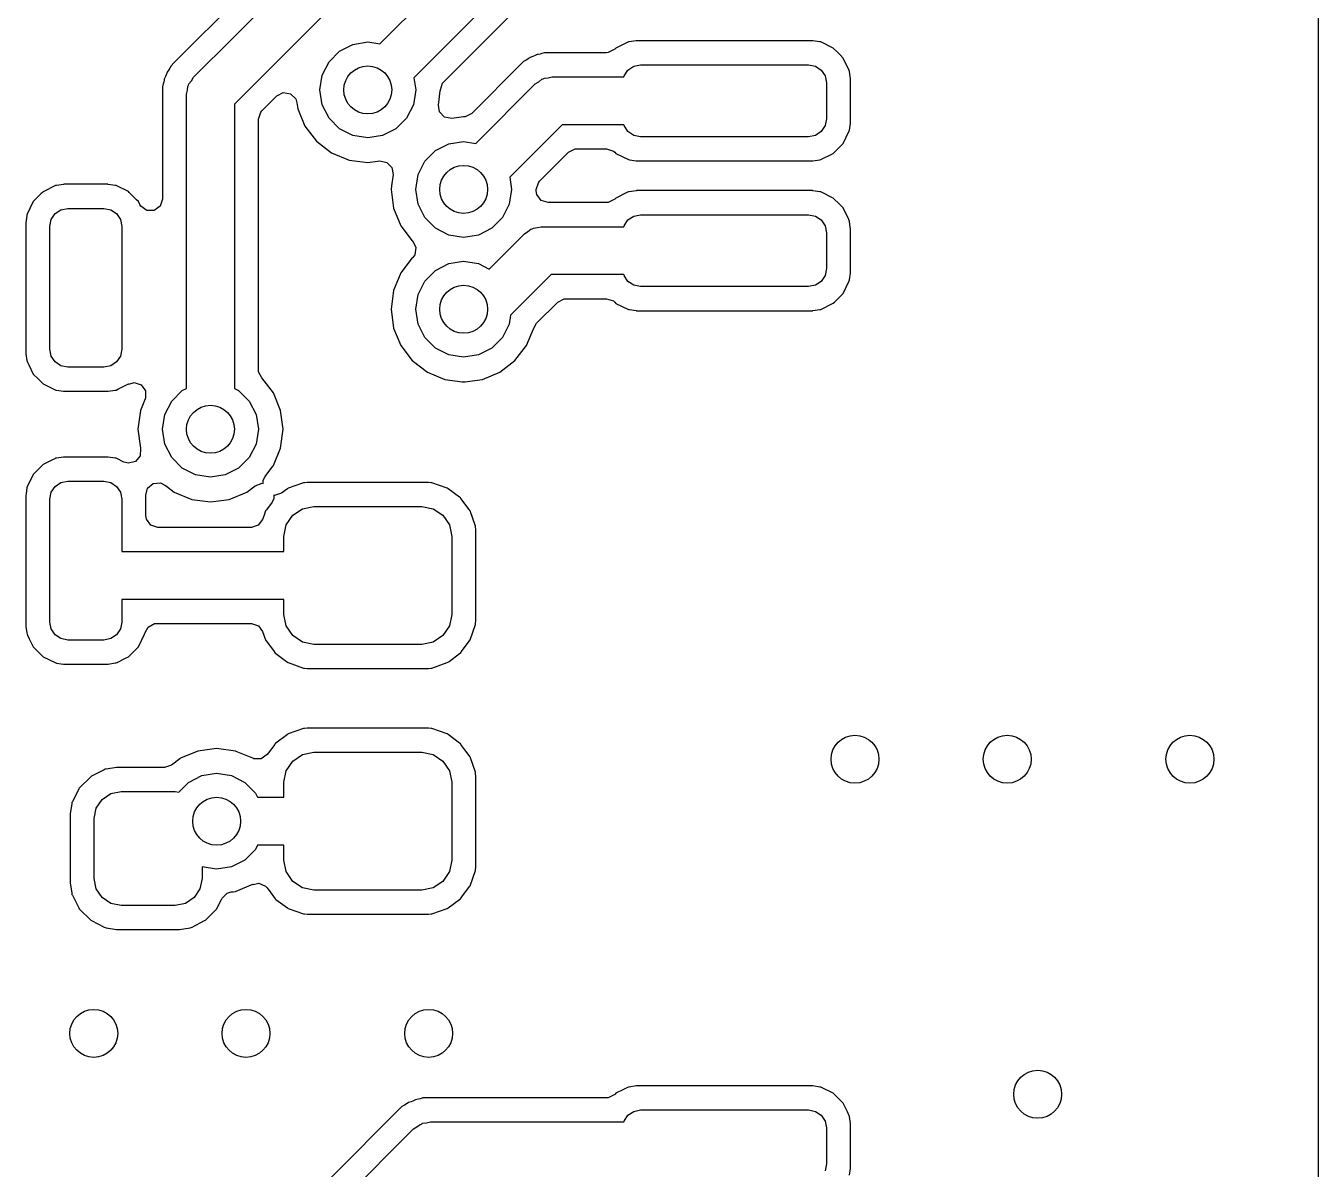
# Model space of a CAD drawing. Extents: x 3.91 to 7.47, y -4.88 to -2.92.
# Drawn here: x 7.0464 to 7.4708, y -3.6721 to -3.2967 of the extents above; entities that cross this region are included whole.
import ezdxf

# ---------------------------------------------------------------- set-up
doc = ezdxf.new("R2010")
doc.units = 0
doc.header["$MEASUREMENT"] = 0
doc.layers.add('BLACK', color=7, linetype='CONTINUOUS')

msp = doc.modelspace()

# ---------------------------------------------------------------- linework, layer by layer
at = {"layer": 'BLACK', "linetype": 'CONTINUOUS'}
for p, q in [((7.47078, -2.91931), (7.47078, -4.87573)), ((7.19301, -3.21088), (7.09497, -3.30892)), ((7.10143, -3.31363), (7.19772, -3.21733)), ((7.20654, -3.23078), (7.11487, -3.32245)), ((7.16266, -3.30266), (7.19877, -3.26655)), ((7.20759, -3.28), (7.17379, -3.31379)), ((7.18363, -3.31512), (7.20971, -3.28903)), ((7.24683, -3.30165), (7.24456, -3.30199)), ((7.24697, -3.30163), (7.24683, -3.30165)), ((7.24683, -3.30165), (7.24683, -3.30165)), ((7.30471, -3.30163), (7.24697, -3.30163)), ((7.30485, -3.30165), (7.30471, -3.30163)), ((7.3071, -3.30198), (7.30485, -3.30165)), ((7.30485, -3.30165), (7.30485, -3.30165)), ((7.14593, -3.30852), (7.14942, -3.30503)), ((7.14942, -3.30503), (7.15381, -3.3028)), ((7.15381, -3.3028), (7.15867, -3.30202)), ((7.15867, -3.30202), (7.16266, -3.30266)), ((7.21431, -3.30615), (7.21346, -3.30658)), ((7.21461, -3.3061), (7.21431, -3.30615)), ((7.21525, -3.306), (7.21461, -3.3061)), ((7.21461, -3.3061), (7.21461, -3.3061)), ((7.21584, -3.30586), (7.21525, -3.306)), ((7.21675, -3.30557), (7.21584, -3.30586)), ((7.23701, -3.30557), (7.21675, -3.30557)), ((7.23762, -3.30552), (7.23701, -3.30557)), ((7.23977, -3.30442), (7.23762, -3.30552)), ((7.23991, -3.30428), (7.23977, -3.30442)), ((7.24014, -3.30405), (7.23991, -3.30428)), ((7.24426, -3.30203), (7.24014, -3.30405)), ((7.24456, -3.30199), (7.24426, -3.30203)), ((7.24456, -3.30199), (7.24456, -3.30199)), ((7.3074, -3.30202), (7.3071, -3.30198)), ((7.3071, -3.30198), (7.3071, -3.30198)), ((7.31152, -3.30404), (7.3074, -3.30202)), ((7.31268, -3.3052), (7.31152, -3.30404)), ((7.31366, -3.30617), (7.31268, -3.3052)), ((7.09408, -3.30981), (7.09365, -3.31066)), ((7.09497, -3.30892), (7.09408, -3.30981)), ((7.09497, -3.30892), (7.09497, -3.30892)), ((7.1437, -3.31291), (7.14593, -3.30852)), ((7.20897, -3.30931), (7.19281, -3.32547)), ((7.20986, -3.30842), (7.20897, -3.30931)), ((7.20897, -3.30931), (7.20897, -3.30931)), ((7.21071, -3.30799), (7.20986, -3.30842)), ((7.21123, -3.30767), (7.21071, -3.30799)), ((7.21136, -3.30758), (7.21123, -3.30767)), ((7.212, -3.30711), (7.21136, -3.30758)), ((7.2129, -3.30682), (7.212, -3.30711)), ((7.21346, -3.30658), (7.2129, -3.30682)), ((7.2129, -3.30682), (7.2129, -3.30682)), ((7.24411, -3.31125), (7.24602, -3.30997)), ((7.24602, -3.30997), (7.24828, -3.30952)), ((7.24828, -3.30952), (7.3034, -3.30952)), ((7.3034, -3.30952), (7.30566, -3.30997)), ((7.30566, -3.30997), (7.30758, -3.31125)), ((7.31477, -3.30729), (7.31366, -3.30617)), ((7.3168, -3.31141), (7.31477, -3.30729)), ((7.09177, -3.31456), (7.09167, -3.3152)), ((7.09182, -3.31426), (7.09177, -3.31456)), ((7.09177, -3.31456), (7.09177, -3.31456)), ((7.09225, -3.31341), (7.09182, -3.31426)), ((7.09248, -3.31285), (7.09225, -3.31341)), ((7.09268, -3.31224), (7.09248, -3.31285)), ((7.09277, -3.31195), (7.09268, -3.31224)), ((7.09333, -3.31118), (7.09277, -3.31195)), ((7.09365, -3.31066), (7.09333, -3.31118)), ((7.10073, -3.31474), (7.10143, -3.31363)), ((7.14293, -3.31777), (7.1437, -3.31291)), ((7.17379, -3.31379), (7.17442, -3.31777)), ((7.2148, -3.31506), (7.21583, -3.31424)), ((7.21583, -3.31424), (7.21627, -3.31414)), ((7.21627, -3.31414), (7.21665, -3.3139)), ((7.21665, -3.3139), (7.21796, -3.31375)), ((7.21796, -3.31375), (7.21924, -3.31346)), ((7.21924, -3.31346), (7.24277, -3.31346)), ((7.24277, -3.31346), (7.24283, -3.31317)), ((7.24283, -3.31317), (7.24411, -3.31125)), ((7.30758, -3.31125), (7.30886, -3.31317)), ((7.30886, -3.31317), (7.3093, -3.31543)), ((7.31684, -3.31171), (7.3168, -3.31141)), ((7.31709, -3.31336), (7.31684, -3.31171)), ((7.31684, -3.31171), (7.31684, -3.31171)), ((7.3172, -3.31412), (7.31709, -3.31336)), ((7.3172, -3.32855), (7.3172, -3.31412)), ((7.09152, -3.31579), (7.09123, -3.3167)), ((7.09123, -3.3167), (7.09123, -3.35367)), ((7.09167, -3.3152), (7.09152, -3.31579)), ((7.09912, -3.31918), (7.09942, -3.3179)), ((7.09942, -3.3179), (7.09957, -3.31659)), ((7.09957, -3.31659), (7.09981, -3.31621)), ((7.09981, -3.31621), (7.09991, -3.31577)), ((7.09991, -3.31577), (7.10073, -3.31474)), ((7.12876, -3.31973), (7.13091, -3.31863)), ((7.13091, -3.31863), (7.13329, -3.31901)), ((7.1437, -3.32264), (7.14293, -3.31777)), ((7.17442, -3.31777), (7.17365, -3.32264)), ((7.18187, -3.32272), (7.18249, -3.31803)), ((7.18249, -3.31803), (7.18252, -3.31777)), ((7.18252, -3.31777), (7.18323, -3.31558)), ((7.18252, -3.31777), (7.18252, -3.31777)), ((7.18323, -3.31558), (7.18363, -3.31512)), ((7.19413, -3.33531), (7.21369, -3.31576)), ((7.21369, -3.31576), (7.2148, -3.31506)), ((7.3093, -3.31543), (7.3093, -3.32724)), ((7.09912, -3.41575), (7.09912, -3.31918)), ((7.11487, -3.32245), (7.11487, -3.41575)), ((7.12391, -3.32458), (7.12876, -3.31973)), ((7.13329, -3.31901), (7.13499, -3.32072)), ((7.13499, -3.32072), (7.13538, -3.32198)), ((7.13538, -3.32198), (7.13564, -3.32394)), ((7.14593, -3.32703), (7.1437, -3.32264)), ((7.17365, -3.32264), (7.17142, -3.32703)), ((7.18222, -3.32491), (7.18187, -3.32272)), ((7.12277, -3.32734), (7.12351, -3.32505)), ((7.12277, -3.40967), (7.12277, -3.32734)), ((7.12351, -3.32505), (7.12391, -3.32458)), ((7.13564, -3.32394), (7.13802, -3.3297)), ((7.14942, -3.33051), (7.14593, -3.32703)), ((7.17142, -3.32703), (7.16793, -3.33051)), ((7.18387, -3.32666), (7.18222, -3.32491)), ((7.18624, -3.3271), (7.18387, -3.32666)), ((7.19015, -3.32658), (7.18624, -3.3271)), ((7.19027, -3.3266), (7.19015, -3.32658)), ((7.19066, -3.32657), (7.19027, -3.3266)), ((7.19281, -3.32547), (7.19066, -3.32657)), ((7.3093, -3.32724), (7.30886, -3.3295)), ((7.13802, -3.3297), (7.14181, -3.33463)), ((7.15381, -3.33275), (7.14942, -3.33051)), ((7.16793, -3.33051), (7.16354, -3.33275)), ((7.2225, -3.32921), (7.20527, -3.34645)), ((7.24277, -3.32921), (7.2225, -3.32921)), ((7.24283, -3.3295), (7.24277, -3.32921)), ((7.24411, -3.33142), (7.24283, -3.3295)), ((7.24602, -3.3327), (7.24411, -3.33142)), ((7.30758, -3.33142), (7.30566, -3.3327)), ((7.30886, -3.3295), (7.30758, -3.33142)), ((7.31479, -3.33537), (7.31681, -3.33124)), ((7.31681, -3.33124), (7.31685, -3.33094)), ((7.31685, -3.33094), (7.31718, -3.32869)), ((7.31685, -3.33094), (7.31685, -3.33094)), ((7.31718, -3.32869), (7.3172, -3.32855)), ((7.31718, -3.32869), (7.31718, -3.32869)), ((7.14181, -3.33463), (7.14675, -3.33842)), ((7.15867, -3.33352), (7.15381, -3.33275)), ((7.16354, -3.33275), (7.15867, -3.33352)), ((7.18089, -3.33769), (7.18528, -3.33545)), ((7.18528, -3.33545), (7.19015, -3.33468)), ((7.19015, -3.33468), (7.19413, -3.33531)), ((7.24828, -3.33315), (7.24602, -3.3327)), ((7.3034, -3.33315), (7.24828, -3.33315)), ((7.30566, -3.3327), (7.3034, -3.33315)), ((7.31192, -3.33824), (7.31456, -3.33559)), ((7.31456, -3.33559), (7.31479, -3.33537)), ((7.14675, -3.33842), (7.1525, -3.34081)), ((7.17741, -3.34117), (7.18089, -3.33769)), ((7.21511, -3.34777), (7.22463, -3.33825)), ((7.22463, -3.33825), (7.22678, -3.33715)), ((7.22678, -3.33715), (7.22739, -3.3371)), ((7.22739, -3.3371), (7.23701, -3.3371)), ((7.23701, -3.3371), (7.23931, -3.33785)), ((7.23931, -3.33785), (7.23977, -3.33824)), ((7.23977, -3.33824), (7.24016, -3.33863)), ((7.24016, -3.33863), (7.24428, -3.34065)), ((7.30742, -3.34064), (7.31154, -3.33862)), ((7.31154, -3.33862), (7.31192, -3.33824)), ((7.1525, -3.34081), (7.15867, -3.34162)), ((7.15867, -3.34162), (7.16258, -3.3411)), ((7.16258, -3.3411), (7.16495, -3.34154)), ((7.16495, -3.34154), (7.16661, -3.34329)), ((7.16661, -3.34329), (7.16696, -3.34548)), ((7.17517, -3.34556), (7.17741, -3.34117)), ((7.24428, -3.34065), (7.24458, -3.34069)), ((7.24458, -3.34069), (7.24458, -3.34069)), ((7.24458, -3.34069), (7.24683, -3.34102)), ((7.24683, -3.34102), (7.24683, -3.34102)), ((7.24683, -3.34102), (7.24697, -3.34104)), ((7.24697, -3.34104), (7.30471, -3.34104)), ((7.30471, -3.34104), (7.30485, -3.34102)), ((7.30485, -3.34102), (7.30712, -3.34069)), ((7.30485, -3.34102), (7.30485, -3.34102)), ((7.30712, -3.34069), (7.30742, -3.34064)), ((7.30712, -3.34069), (7.30712, -3.34069)), ((7.16696, -3.34548), (7.16646, -3.34929)), ((7.1744, -3.35043), (7.17517, -3.34556)), ((7.20527, -3.34645), (7.2059, -3.35043)), ((7.214, -3.35043), (7.21471, -3.34824)), ((7.21471, -3.34824), (7.21511, -3.34777)), ((7.05131, -3.3519), (7.04878, -3.35443)), ((7.0518, -3.35141), (7.05131, -3.3519)), ((7.05203, -3.35118), (7.0518, -3.35141)), ((7.05615, -3.34916), (7.05203, -3.35118)), ((7.05645, -3.34911), (7.05615, -3.34916)), ((7.05872, -3.34878), (7.05645, -3.34911)), ((7.05645, -3.34911), (7.05645, -3.34911)), ((7.05886, -3.34876), (7.05872, -3.34878)), ((7.05872, -3.34878), (7.05872, -3.34878)), ((7.07329, -3.34876), (7.05886, -3.34876)), ((7.07343, -3.34878), (7.07329, -3.34876)), ((7.07568, -3.34911), (7.07343, -3.34878)), ((7.07343, -3.34878), (7.07343, -3.34878)), ((7.07598, -3.34915), (7.07568, -3.34911)), ((7.07568, -3.34911), (7.07568, -3.34911)), ((7.08011, -3.35117), (7.07598, -3.34915)), ((7.08033, -3.35139), (7.08011, -3.35117)), ((7.08276, -3.35381), (7.08033, -3.35139)), ((7.16646, -3.34929), (7.16631, -3.35043)), ((7.16631, -3.35043), (7.16712, -3.3566)), ((7.17517, -3.35529), (7.1744, -3.35043)), ((7.2059, -3.35043), (7.20513, -3.35529)), ((7.21396, -3.35068), (7.214, -3.35043)), ((7.21396, -3.35088), (7.21396, -3.35068)), ((7.21415, -3.35209), (7.21396, -3.35088)), ((7.214, -3.35043), (7.214, -3.35043)), ((7.21557, -3.35404), (7.21415, -3.35209)), ((7.24378, -3.35148), (7.24014, -3.35327)), ((7.24399, -3.35138), (7.24378, -3.35148)), ((7.24426, -3.35124), (7.24399, -3.35138)), ((7.24399, -3.35138), (7.24399, -3.35138)), ((7.24456, -3.3512), (7.24426, -3.35124)), ((7.24683, -3.35086), (7.24456, -3.3512)), ((7.24456, -3.3512), (7.24456, -3.3512)), ((7.24697, -3.35084), (7.24683, -3.35086)), ((7.24683, -3.35086), (7.24683, -3.35086)), ((7.30471, -3.35084), (7.24697, -3.35084)), ((7.30485, -3.35086), (7.30471, -3.35084)), ((7.3071, -3.35119), (7.30485, -3.35086)), ((7.30485, -3.35086), (7.30485, -3.35086)), ((7.3074, -3.35124), (7.3071, -3.35119)), ((7.3071, -3.35119), (7.3071, -3.35119)), ((7.31152, -3.35325), (7.3074, -3.35124)), ((7.04878, -3.35443), (7.04676, -3.35856)), ((7.05791, -3.3571), (7.06017, -3.35665)), ((7.06017, -3.35665), (7.07198, -3.35665)), ((7.07198, -3.35665), (7.07424, -3.3571)), ((7.08336, -3.35441), (7.08276, -3.35381)), ((7.08374, -3.35519), (7.08336, -3.35441)), ((7.08383, -3.35538), (7.08374, -3.35519)), ((7.08418, -3.35596), (7.08383, -3.35538)), ((7.08613, -3.35737), (7.08418, -3.35596)), ((7.09049, -3.35596), (7.08854, -3.35737)), ((7.09123, -3.35367), (7.09049, -3.35596)), ((7.16712, -3.3566), (7.1695, -3.36235)), ((7.17741, -3.35968), (7.17517, -3.35529)), ((7.20513, -3.35529), (7.20289, -3.35968)), ((7.21786, -3.35478), (7.21557, -3.35404)), ((7.23701, -3.35478), (7.21786, -3.35478)), ((7.23762, -3.35473), (7.23701, -3.35478)), ((7.23977, -3.35364), (7.23762, -3.35473)), ((7.23991, -3.3535), (7.23977, -3.35364)), ((7.24014, -3.35327), (7.23991, -3.3535)), ((7.31175, -3.35348), (7.31152, -3.35325)), ((7.31348, -3.3552), (7.31175, -3.35348)), ((7.31477, -3.3565), (7.31348, -3.3552)), ((7.31537, -3.3577), (7.31477, -3.3565)), ((7.04645, -3.36072), (7.04637, -3.36125)), ((7.04637, -3.36125), (7.04637, -3.40422)), ((7.04672, -3.35886), (7.04645, -3.36072)), ((7.04676, -3.35856), (7.04672, -3.35886)), ((7.04672, -3.35886), (7.04672, -3.35886)), ((7.05427, -3.36256), (7.05471, -3.3603)), ((7.05471, -3.3603), (7.056, -3.35838)), ((7.056, -3.35838), (7.05791, -3.3571)), ((7.07424, -3.3571), (7.07616, -3.35838)), ((7.07616, -3.35838), (7.07744, -3.3603)), ((7.07744, -3.3603), (7.07789, -3.36256)), ((7.08854, -3.35737), (7.08613, -3.35737)), ((7.18089, -3.36317), (7.17741, -3.35968)), ((7.20289, -3.35968), (7.19941, -3.36317)), ((7.24283, -3.36238), (7.24411, -3.36047)), ((7.24411, -3.36047), (7.24602, -3.35919)), ((7.24602, -3.35919), (7.24828, -3.35874)), ((7.24828, -3.35874), (7.3034, -3.35874)), ((7.3034, -3.35874), (7.30566, -3.35919)), ((7.30566, -3.35919), (7.30758, -3.36047)), ((7.30758, -3.36047), (7.30886, -3.36238)), ((7.31638, -3.35976), (7.31537, -3.3577)), ((7.3168, -3.36062), (7.31638, -3.35976)), ((7.31684, -3.36092), (7.3168, -3.36062)), ((7.31712, -3.36284), (7.31684, -3.36092)), ((7.31684, -3.36092), (7.31684, -3.36092)), ((7.05427, -3.40291), (7.05427, -3.36256)), ((7.07789, -3.36256), (7.07789, -3.40291)), ((7.1695, -3.36235), (7.17329, -3.36729)), ((7.18528, -3.3654), (7.18089, -3.36317)), ((7.19015, -3.36618), (7.18528, -3.3654)), ((7.19502, -3.3654), (7.19015, -3.36618)), ((7.19941, -3.36317), (7.19502, -3.3654)), ((7.19849, -3.37657), (7.21009, -3.36497)), ((7.21009, -3.36497), (7.2112, -3.36427)), ((7.2112, -3.36427), (7.21223, -3.36345)), ((7.21223, -3.36345), (7.21267, -3.36335)), ((7.21267, -3.36335), (7.21305, -3.36311)), ((7.21305, -3.36311), (7.21436, -3.36297)), ((7.21436, -3.36297), (7.21564, -3.36267)), ((7.21564, -3.36267), (7.24277, -3.36267)), ((7.24277, -3.36267), (7.24283, -3.36238)), ((7.30886, -3.36238), (7.3093, -3.36464)), ((7.3093, -3.36464), (7.3093, -3.37645)), ((7.3172, -3.36333), (7.31712, -3.36284)), ((7.3172, -3.37776), (7.3172, -3.36333)), ((7.17329, -3.36729), (7.17341, -3.36738)), ((7.17341, -3.36738), (7.17449, -3.36949)), ((7.17449, -3.36949), (7.17411, -3.37187)), ((7.17329, -3.37292), (7.1695, -3.37786)), ((7.17343, -3.37281), (7.17329, -3.37292)), ((7.17411, -3.37187), (7.17343, -3.37281)), ((7.18528, -3.3748), (7.19015, -3.37403)), ((7.19015, -3.37403), (7.19502, -3.3748)), ((7.1695, -3.37786), (7.16712, -3.38361)), ((7.17741, -3.38052), (7.18089, -3.37704)), ((7.18089, -3.37704), (7.18528, -3.3748)), ((7.19502, -3.3748), (7.19849, -3.37657)), ((7.3093, -3.37645), (7.30886, -3.37871)), ((7.31685, -3.38015), (7.31718, -3.3779)), ((7.31718, -3.3779), (7.3172, -3.37776)), ((7.31718, -3.3779), (7.31718, -3.3779)), ((7.17517, -3.38491), (7.17741, -3.38052)), ((7.2189, -3.37842), (7.20559, -3.39174)), ((7.24277, -3.37842), (7.2189, -3.37842)), ((7.24283, -3.37871), (7.24277, -3.37842)), ((7.24411, -3.38063), (7.24283, -3.37871)), ((7.24602, -3.38191), (7.24411, -3.38063)), ((7.24828, -3.38236), (7.24602, -3.38191)), ((7.3034, -3.38236), (7.24828, -3.38236)), ((7.30566, -3.38191), (7.3034, -3.38236)), ((7.30758, -3.38063), (7.30566, -3.38191)), ((7.30886, -3.37871), (7.30758, -3.38063)), ((7.31479, -3.38458), (7.31681, -3.38045)), ((7.31681, -3.38045), (7.31685, -3.38015)), ((7.31685, -3.38015), (7.31685, -3.38015)), ((7.16712, -3.38361), (7.16631, -3.38978)), ((7.1744, -3.38978), (7.17517, -3.38491)), ((7.22103, -3.38746), (7.22318, -3.38636)), ((7.22318, -3.38636), (7.22379, -3.38632)), ((7.22379, -3.38632), (7.23701, -3.38632)), ((7.23701, -3.38632), (7.23931, -3.38706)), ((7.31192, -3.38746), (7.31456, -3.38481)), ((7.31456, -3.38481), (7.31479, -3.38458)), ((7.16631, -3.38978), (7.16712, -3.39595)), ((7.17517, -3.39464), (7.1744, -3.38978)), ((7.21411, -3.39438), (7.22103, -3.38746)), ((7.23931, -3.38706), (7.23977, -3.38746)), ((7.23977, -3.38746), (7.24016, -3.38784)), ((7.24016, -3.38784), (7.24428, -3.38986)), ((7.24428, -3.38986), (7.24458, -3.3899)), ((7.24458, -3.3899), (7.24458, -3.3899)), ((7.24458, -3.3899), (7.24683, -3.39023)), ((7.24683, -3.39023), (7.24683, -3.39023)), ((7.24683, -3.39023), (7.24697, -3.39025)), ((7.24697, -3.39025), (7.30471, -3.39025)), ((7.30471, -3.39025), (7.30485, -3.39023)), ((7.30485, -3.39023), (7.30712, -3.3899)), ((7.30485, -3.39023), (7.30485, -3.39023)), ((7.30712, -3.3899), (7.30742, -3.38985)), ((7.30712, -3.3899), (7.30712, -3.3899)), ((7.30742, -3.38985), (7.31154, -3.38783)), ((7.31154, -3.38783), (7.31192, -3.38746)), ((7.17741, -3.39903), (7.17517, -3.39464)), ((7.20513, -3.39464), (7.20289, -3.39903)), ((7.20559, -3.39174), (7.20513, -3.39464)), ((7.2132, -3.39596), (7.21411, -3.39438)), ((7.16712, -3.39595), (7.1695, -3.4017)), ((7.18089, -3.40252), (7.17741, -3.39903)), ((7.20289, -3.39903), (7.19941, -3.40252)), ((7.2108, -3.4017), (7.21252, -3.39755)), ((7.21252, -3.39755), (7.21309, -3.39619)), ((7.21309, -3.39619), (7.21318, -3.39595)), ((7.21309, -3.39619), (7.21309, -3.39619)), ((7.21318, -3.39595), (7.2132, -3.39596)), ((7.05471, -3.40517), (7.05427, -3.40291)), ((7.07789, -3.40291), (7.07744, -3.40517)), ((7.1695, -3.4017), (7.17329, -3.40664)), ((7.18528, -3.40476), (7.18089, -3.40252)), ((7.19941, -3.40252), (7.19502, -3.40476)), ((7.20701, -3.40664), (7.2108, -3.4017)), ((7.04637, -3.40422), (7.04639, -3.40436)), ((7.04639, -3.40436), (7.04639, -3.40436)), ((7.04639, -3.40436), (7.04672, -3.40661)), ((7.04672, -3.40661), (7.04677, -3.40693)), ((7.04677, -3.40693), (7.0469, -3.4072)), ((7.0469, -3.4072), (7.0469, -3.4072)), ((7.0469, -3.4072), (7.0473, -3.40801)), ((7.0473, -3.40801), (7.0488, -3.41105)), ((7.056, -3.40709), (7.05471, -3.40517)), ((7.05791, -3.40837), (7.056, -3.40709)), ((7.07616, -3.40709), (7.07424, -3.40837)), ((7.07744, -3.40517), (7.07616, -3.40709)), ((7.17329, -3.40664), (7.17823, -3.41043)), ((7.19015, -3.40553), (7.18528, -3.40476)), ((7.19502, -3.40476), (7.19015, -3.40553)), ((7.20207, -3.41043), (7.20701, -3.40664)), ((7.0488, -3.41105), (7.04902, -3.41128)), ((7.04902, -3.41128), (7.05017, -3.41243)), ((7.06017, -3.40882), (7.05791, -3.40837)), ((7.07198, -3.40882), (7.06017, -3.40882)), ((7.07424, -3.40837), (7.07198, -3.40882)), ((7.12281, -3.41028), (7.12277, -3.40967)), ((7.12386, -3.41233), (7.12281, -3.41028)), ((7.17823, -3.41043), (7.18398, -3.41281)), ((7.19632, -3.41281), (7.20207, -3.41043)), ((7.05017, -3.41243), (7.05205, -3.4143)), ((7.05205, -3.4143), (7.05617, -3.41632)), ((7.05617, -3.41632), (7.05647, -3.41636)), ((7.05647, -3.41636), (7.05647, -3.41636)), ((7.05647, -3.41636), (7.05872, -3.41669)), ((7.07343, -3.41669), (7.0757, -3.41635)), ((7.0757, -3.41635), (7.076, -3.41631)), ((7.0757, -3.41635), (7.0757, -3.41635)), ((7.076, -3.41631), (7.07659, -3.41602)), ((7.07659, -3.41602), (7.08013, -3.41429)), ((7.08013, -3.41429), (7.08017, -3.41438)), ((7.08017, -3.41438), (7.08197, -3.41381)), ((7.08197, -3.41381), (7.08426, -3.41457)), ((7.08426, -3.41457), (7.08566, -3.41653)), ((7.09426, -3.41994), (7.09774, -3.41645)), ((7.09774, -3.41645), (7.09912, -3.41575)), ((7.11487, -3.41575), (7.11625, -3.41645)), ((7.11625, -3.41645), (7.11974, -3.41994)), ((7.12765, -3.41727), (7.12386, -3.41233)), ((7.12386, -3.41233), (7.12386, -3.41233)), ((7.18398, -3.41281), (7.18809, -3.41335)), ((7.18809, -3.41335), (7.18966, -3.41356)), ((7.18966, -3.41356), (7.19015, -3.41362)), ((7.19015, -3.41362), (7.19064, -3.41356)), ((7.19064, -3.41356), (7.19222, -3.41335)), ((7.19222, -3.41335), (7.19632, -3.41281)), ((7.05872, -3.41669), (7.05872, -3.41669)), ((7.05872, -3.41669), (7.05886, -3.41671)), ((7.05886, -3.41671), (7.07329, -3.41671)), ((7.07329, -3.41671), (7.07343, -3.41669)), ((7.07343, -3.41669), (7.07343, -3.41669)), ((7.08555, -3.4192), (7.08397, -3.42302)), ((7.08564, -3.41894), (7.08555, -3.4192)), ((7.08566, -3.41653), (7.08564, -3.41894)), ((7.09202, -3.42433), (7.09426, -3.41994)), ((7.11974, -3.41994), (7.12198, -3.42433)), ((7.13003, -3.42302), (7.12765, -3.41727)), ((7.08397, -3.42302), (7.08315, -3.42919)), ((7.09125, -3.42919), (7.09202, -3.42433)), ((7.12198, -3.42433), (7.12275, -3.42919)), ((7.13084, -3.42919), (7.13003, -3.42302)), ((7.08315, -3.42919), (7.08397, -3.43537)), ((7.09202, -3.43406), (7.09125, -3.42919)), ((7.12275, -3.42919), (7.12198, -3.43406)), ((7.13003, -3.43537), (7.13084, -3.42919)), ((7.08402, -3.43551), (7.0839, -3.43787)), ((7.08397, -3.43537), (7.08402, -3.43551)), ((7.09426, -3.43845), (7.09202, -3.43406)), ((7.12198, -3.43406), (7.11974, -3.43845)), ((7.12765, -3.44112), (7.13003, -3.43537)), ((7.05203, -3.44075), (7.04878, -3.444)), ((7.05514, -3.43922), (7.05203, -3.44075)), ((7.05588, -3.43886), (7.05514, -3.43922)), ((7.05615, -3.43872), (7.05588, -3.43886)), ((7.05588, -3.43886), (7.05588, -3.43886)), ((7.05645, -3.43868), (7.05615, -3.43872)), ((7.05872, -3.43834), (7.05645, -3.43868)), ((7.05645, -3.43868), (7.05645, -3.43868)), ((7.05886, -3.43832), (7.05872, -3.43834)), ((7.05872, -3.43834), (7.05872, -3.43834)), ((7.07329, -3.43832), (7.05886, -3.43832)), ((7.07343, -3.43834), (7.07329, -3.43832)), ((7.07568, -3.43867), (7.07343, -3.43834)), ((7.07343, -3.43834), (7.07343, -3.43834)), ((7.07598, -3.43872), (7.07568, -3.43867)), ((7.07568, -3.43867), (7.07568, -3.43867)), ((7.07855, -3.43997), (7.07598, -3.43872)), ((7.08006, -3.44036), (7.07855, -3.43997)), ((7.08238, -3.43974), (7.08006, -3.44036)), ((7.0839, -3.43787), (7.08238, -3.43974)), ((7.09774, -3.44193), (7.09426, -3.43845)), ((7.10213, -3.44417), (7.09774, -3.44193)), ((7.11625, -3.44193), (7.11186, -3.44417)), ((7.11974, -3.43845), (7.11625, -3.44193)), ((7.12494, -3.44464), (7.12749, -3.44132)), ((7.12749, -3.44132), (7.12765, -3.44112)), ((7.04878, -3.444), (7.04676, -3.44813)), ((7.107, -3.44494), (7.10213, -3.44417)), ((7.11186, -3.44417), (7.107, -3.44494)), ((7.12432, -3.44584), (7.12494, -3.44464)), ((7.12433, -3.447), (7.12432, -3.44584)), ((7.04644, -3.45035), (7.04637, -3.45082)), ((7.04672, -3.44843), (7.04644, -3.45035)), ((7.04676, -3.44813), (7.04672, -3.44843)), ((7.04672, -3.44843), (7.04672, -3.44843)), ((7.05427, -3.45212), (7.05471, -3.44986)), ((7.05471, -3.44986), (7.056, -3.44795)), ((7.056, -3.44795), (7.05791, -3.44667)), ((7.05791, -3.44667), (7.06017, -3.44622)), ((7.06017, -3.44622), (7.07198, -3.44622)), ((7.07198, -3.44622), (7.07424, -3.44667)), ((7.07424, -3.44667), (7.07616, -3.44795)), ((7.07616, -3.44795), (7.07744, -3.44986)), ((7.07744, -3.44986), (7.07789, -3.45212)), ((7.08579, -3.45082), (7.08635, -3.44855)), ((7.08635, -3.44855), (7.08819, -3.447)), ((7.08819, -3.447), (7.09059, -3.44682)), ((7.09059, -3.44682), (7.09204, -3.44751)), ((7.09204, -3.44751), (7.09252, -3.44789)), ((7.09252, -3.44789), (7.09508, -3.44984)), ((7.09508, -3.44984), (7.10083, -3.45223)), ((7.11317, -3.45223), (7.11892, -3.44984)), ((7.11892, -3.44984), (7.12172, -3.4477)), ((7.12172, -3.4477), (7.12399, -3.4469)), ((7.12399, -3.4469), (7.12433, -3.447)), ((7.13035, -3.45015), (7.12807, -3.45091)), ((7.13233, -3.44869), (7.13035, -3.45015)), ((7.13257, -3.44852), (7.13233, -3.44869)), ((7.13233, -3.44869), (7.13233, -3.44869)), ((7.1376, -3.44675), (7.13257, -3.44852)), ((7.13783, -3.44673), (7.1376, -3.44675)), ((7.13875, -3.44664), (7.13783, -3.44673)), ((7.13783, -3.44673), (7.13783, -3.44673)), ((7.13884, -3.44663), (7.13875, -3.44664)), ((7.13875, -3.44664), (7.13875, -3.44664)), ((7.17851, -3.44663), (7.13884, -3.44663)), ((7.1786, -3.44664), (7.17851, -3.44663)), ((7.17952, -3.44673), (7.1786, -3.44664)), ((7.1786, -3.44664), (7.1786, -3.44664)), ((7.17975, -3.44675), (7.17952, -3.44673)), ((7.17952, -3.44673), (7.17952, -3.44673)), ((7.18478, -3.44852), (7.17975, -3.44675)), ((7.18502, -3.44869), (7.18478, -3.44852)), ((7.18883, -3.4515), (7.18502, -3.44869)), ((7.18502, -3.44869), (7.18502, -3.44869)), ((7.04637, -3.45082), (7.04637, -3.49379)), ((7.05427, -3.49248), (7.05427, -3.45212)), ((7.07789, -3.45212), (7.07789, -3.46929)), ((7.08578, -3.4575), (7.08578, -3.45082)), ((7.08578, -3.45082), (7.08579, -3.45082)), ((7.10083, -3.45223), (7.107, -3.45304)), ((7.107, -3.45304), (7.11317, -3.45223)), ((7.12722, -3.45311), (7.1254, -3.45558)), ((7.12783, -3.4519), (7.12722, -3.45311)), ((7.12807, -3.45091), (7.1278, -3.45083)), ((7.1278, -3.45083), (7.12783, -3.4519)), ((7.13719, -3.45527), (7.14096, -3.45452)), ((7.14096, -3.45452), (7.17639, -3.45452)), ((7.17639, -3.45452), (7.18016, -3.45527)), ((7.18907, -3.45168), (7.18883, -3.4515)), ((7.18925, -3.45192), (7.18907, -3.45168)), ((7.19195, -3.45557), (7.18925, -3.45192)), ((7.08597, -3.4587), (7.08578, -3.4575)), ((7.08739, -3.46065), (7.08597, -3.4587)), ((7.12412, -3.45879), (7.12266, -3.4607)), ((7.12463, -3.45734), (7.12412, -3.45879)), ((7.12511, -3.45597), (7.12463, -3.45734)), ((7.1254, -3.45558), (7.12511, -3.45597)), ((7.13186, -3.4606), (7.134, -3.45741)), ((7.134, -3.45741), (7.13719, -3.45527)), ((7.18016, -3.45527), (7.18335, -3.45741)), ((7.18335, -3.45741), (7.18548, -3.4606)), ((7.19224, -3.45597), (7.19195, -3.45557)), ((7.19401, -3.46101), (7.19224, -3.45597)), ((7.08968, -3.46139), (7.08739, -3.46065)), ((7.12044, -3.46139), (7.08968, -3.46139)), ((7.12266, -3.4607), (7.12044, -3.46139)), ((7.13112, -3.46437), (7.13186, -3.4606)), ((7.18548, -3.4606), (7.18623, -3.46437)), ((7.19403, -3.46124), (7.19401, -3.46101)), ((7.19411, -3.46204), (7.19403, -3.46124)), ((7.19403, -3.46124), (7.19403, -3.46124)), ((7.19413, -3.46225), (7.19411, -3.46204)), ((7.19413, -3.49208), (7.19413, -3.46225)), ((7.13112, -3.46929), (7.13112, -3.46437)), ((7.18623, -3.46437), (7.18623, -3.48996)), ((7.07789, -3.46929), (7.13112, -3.46929)), ((7.13112, -3.48504), (7.07789, -3.48504)), ((7.07789, -3.48504), (7.07789, -3.49248)), ((7.13112, -3.48996), (7.13112, -3.48504)), ((7.05471, -3.49474), (7.05427, -3.49248)), ((7.07789, -3.49248), (7.07744, -3.49474)), ((7.13186, -3.49372), (7.13112, -3.48996)), ((7.18623, -3.48996), (7.18548, -3.49372)), ((7.19401, -3.49332), (7.19406, -3.49283)), ((7.19406, -3.49283), (7.19412, -3.49217)), ((7.19412, -3.49217), (7.19413, -3.49208)), ((7.19412, -3.49217), (7.19412, -3.49217)), ((7.04637, -3.49379), (7.04639, -3.49393)), ((7.04639, -3.49393), (7.0467, -3.49602)), ((7.04639, -3.49393), (7.04639, -3.49393)), ((7.0467, -3.49602), (7.04677, -3.4965)), ((7.04677, -3.4965), (7.0469, -3.49677)), ((7.0469, -3.49677), (7.0469, -3.49677)), ((7.0469, -3.49677), (7.04751, -3.49801)), ((7.056, -3.49665), (7.05471, -3.49474)), ((7.05791, -3.49793), (7.056, -3.49665)), ((7.07616, -3.49665), (7.07424, -3.49793)), ((7.07744, -3.49474), (7.07616, -3.49665)), ((7.08337, -3.5006), (7.08539, -3.49647)), ((7.08539, -3.49647), (7.08543, -3.49617)), ((7.08543, -3.49617), (7.08552, -3.49589)), ((7.08552, -3.49589), (7.0856, -3.49591)), ((7.0856, -3.49591), (7.08649, -3.49411)), ((7.08649, -3.49411), (7.08862, -3.49299)), ((7.08862, -3.49299), (7.08928, -3.49293)), ((7.08928, -3.49293), (7.12044, -3.49293)), ((7.12044, -3.49293), (7.12273, -3.49367)), ((7.12273, -3.49367), (7.12412, -3.49554)), ((7.12412, -3.49554), (7.12511, -3.49835)), ((7.134, -3.49692), (7.13186, -3.49372)), ((7.13719, -3.49905), (7.134, -3.49692)), ((7.18335, -3.49692), (7.18016, -3.49905)), ((7.18548, -3.49372), (7.18335, -3.49692)), ((7.19224, -3.49835), (7.19401, -3.49332)), ((7.04751, -3.49801), (7.0488, -3.50062)), ((7.0488, -3.50062), (7.04902, -3.50085)), ((7.04902, -3.50085), (7.0495, -3.50133)), ((7.0495, -3.50133), (7.05205, -3.50387)), ((7.06017, -3.49838), (7.05791, -3.49793)), ((7.07198, -3.49838), (7.06017, -3.49838)), ((7.07424, -3.49793), (7.07198, -3.49838)), ((7.08013, -3.50385), (7.08337, -3.5006)), ((7.12511, -3.49835), (7.12528, -3.49859)), ((7.12528, -3.49859), (7.12528, -3.49859)), ((7.12528, -3.49859), (7.1277, -3.50186)), ((7.14096, -3.4998), (7.13719, -3.49905)), ((7.17639, -3.4998), (7.14096, -3.4998)), ((7.18016, -3.49905), (7.17639, -3.4998)), ((7.18965, -3.50186), (7.19207, -3.49859)), ((7.19207, -3.49859), (7.19224, -3.49835)), ((7.19207, -3.49859), (7.19207, -3.49859)), ((7.05205, -3.50387), (7.05617, -3.50588)), ((7.07633, -3.50571), (7.0791, -3.50436)), ((7.0791, -3.50436), (7.08013, -3.50385)), ((7.1277, -3.50186), (7.12828, -3.50264)), ((7.12828, -3.50264), (7.12851, -3.50281)), ((7.12851, -3.50281), (7.132, -3.50539)), ((7.132, -3.50539), (7.13257, -3.50581)), ((7.18478, -3.50581), (7.18535, -3.50539)), ((7.18535, -3.50539), (7.18884, -3.50281)), ((7.18884, -3.50281), (7.18907, -3.50264)), ((7.18907, -3.50264), (7.18965, -3.50186)), ((7.05617, -3.50588), (7.05647, -3.50593)), ((7.05647, -3.50593), (7.05647, -3.50593)), ((7.05647, -3.50593), (7.05872, -3.50626)), ((7.05872, -3.50626), (7.05872, -3.50626)), ((7.05872, -3.50626), (7.05886, -3.50628)), ((7.05886, -3.50628), (7.07329, -3.50628)), ((7.07329, -3.50628), (7.07343, -3.50626)), ((7.07343, -3.50626), (7.0757, -3.50592)), ((7.07343, -3.50626), (7.07343, -3.50626)), ((7.0757, -3.50592), (7.076, -3.50588)), ((7.0757, -3.50592), (7.0757, -3.50592)), ((7.076, -3.50588), (7.07633, -3.50571)), ((7.13257, -3.50581), (7.1376, -3.50758)), ((7.1376, -3.50758), (7.13783, -3.5076)), ((7.13783, -3.5076), (7.13783, -3.5076)), ((7.13783, -3.5076), (7.13875, -3.50769)), ((7.13875, -3.50769), (7.13875, -3.50769)), ((7.13875, -3.50769), (7.13884, -3.50769)), ((7.13884, -3.50769), (7.17851, -3.50769)), ((7.17851, -3.50769), (7.1786, -3.50769)), ((7.1786, -3.50769), (7.17952, -3.5076)), ((7.1786, -3.50769), (7.1786, -3.50769)), ((7.17952, -3.5076), (7.17975, -3.50758)), ((7.17952, -3.5076), (7.17952, -3.5076)), ((7.17975, -3.50758), (7.18478, -3.50581)), ((7.13233, -3.5294), (7.12851, -3.53222)), ((7.13257, -3.52922), (7.13233, -3.5294)), ((7.13233, -3.5294), (7.13233, -3.5294)), ((7.1376, -3.52746), (7.13257, -3.52922)), ((7.13783, -3.52743), (7.1376, -3.52746)), ((7.13875, -3.52735), (7.13783, -3.52743)), ((7.13783, -3.52743), (7.13783, -3.52743)), ((7.13884, -3.52734), (7.13875, -3.52735)), ((7.13875, -3.52735), (7.13875, -3.52735)), ((7.17851, -3.52734), (7.13884, -3.52734)), ((7.1786, -3.52735), (7.17851, -3.52734)), ((7.17952, -3.52743), (7.1786, -3.52735)), ((7.1786, -3.52735), (7.1786, -3.52735)), ((7.17975, -3.52746), (7.17952, -3.52743)), ((7.17952, -3.52743), (7.17952, -3.52743)), ((7.18478, -3.52922), (7.17975, -3.52746)), ((7.18502, -3.5294), (7.18478, -3.52922)), ((7.18884, -3.53222), (7.18502, -3.5294)), ((7.18502, -3.5294), (7.18502, -3.5294)), ((7.10286, -3.53484), (7.09711, -3.53722)), ((7.10903, -3.53403), (7.10286, -3.53484)), ((7.1152, -3.53484), (7.10903, -3.53403)), ((7.11544, -3.53494), (7.1152, -3.53484)), ((7.12095, -3.53722), (7.11544, -3.53494)), ((7.1281, -3.53263), (7.12564, -3.53597)), ((7.12828, -3.53239), (7.1281, -3.53263)), ((7.12851, -3.53222), (7.12828, -3.53239)), ((7.13719, -3.53598), (7.14096, -3.53523)), ((7.14096, -3.53523), (7.17639, -3.53523)), ((7.17639, -3.53523), (7.18016, -3.53598)), ((7.18907, -3.53239), (7.18884, -3.53222)), ((7.18925, -3.53263), (7.18907, -3.53239)), ((7.19088, -3.53484), (7.18925, -3.53263)), ((7.19224, -3.53668), (7.19088, -3.53484)), ((7.09425, -3.53941), (7.09188, -3.54021)), ((7.0969, -3.53738), (7.09425, -3.53941)), ((7.09711, -3.53722), (7.0969, -3.53738)), ((7.12096, -3.53721), (7.12095, -3.53722)), ((7.12127, -3.53735), (7.12096, -3.53721)), ((7.12368, -3.53737), (7.12127, -3.53735)), ((7.12564, -3.53597), (7.12368, -3.53737)), ((7.13186, -3.54131), (7.134, -3.53812)), ((7.134, -3.53812), (7.13719, -3.53598)), ((7.18016, -3.53598), (7.18335, -3.53812)), ((7.18335, -3.53812), (7.18548, -3.54131)), ((7.19401, -3.54171), (7.19224, -3.53668)), ((7.06768, -3.54324), (7.06393, -3.547)), ((7.06796, -3.5431), (7.06768, -3.54324)), ((7.07214, -3.54097), (7.06796, -3.5431)), ((7.06796, -3.5431), (7.06796, -3.5431)), ((7.07241, -3.54083), (7.07214, -3.54097)), ((7.07214, -3.54097), (7.07214, -3.54097)), ((7.07271, -3.54079), (7.07241, -3.54083)), ((7.07618, -3.54024), (7.07271, -3.54079)), ((7.07271, -3.54079), (7.07271, -3.54079)), ((7.07633, -3.54021), (7.07618, -3.54024)), ((7.07618, -3.54024), (7.07618, -3.54024)), ((7.09188, -3.54021), (7.07633, -3.54021)), ((7.09977, -3.54513), (7.10416, -3.54289)), ((7.10416, -3.54289), (7.10903, -3.54212)), ((7.10903, -3.54212), (7.1139, -3.54289)), ((7.1139, -3.54289), (7.11829, -3.54513)), ((7.13112, -3.54508), (7.13186, -3.54131)), ((7.18548, -3.54131), (7.18623, -3.54508)), ((7.19403, -3.54195), (7.19401, -3.54171)), ((7.19408, -3.54247), (7.19403, -3.54195)), ((7.19403, -3.54195), (7.19403, -3.54195)), ((7.19413, -3.54296), (7.19408, -3.54247)), ((7.19413, -3.57279), (7.19413, -3.54296)), ((7.06379, -3.54727), (7.06166, -3.55145)), ((7.06393, -3.547), (7.06379, -3.54727)), ((7.06379, -3.54727), (7.06379, -3.54727)), ((7.09656, -3.54834), (7.09977, -3.54513)), ((7.11829, -3.54513), (7.12177, -3.54861)), ((7.13112, -3.55), (7.13112, -3.54508)), ((7.18623, -3.54508), (7.18623, -3.57067)), ((7.06147, -3.55203), (7.06094, -3.55539)), ((7.06152, -3.55172), (7.06147, -3.55203)), ((7.06147, -3.55203), (7.06147, -3.55203)), ((7.06166, -3.55145), (7.06152, -3.55172)), ((7.06947, -3.55358), (7.07139, -3.5507)), ((7.07139, -3.5507), (7.07426, -3.54878)), ((7.07426, -3.54878), (7.07765, -3.54811)), ((7.07765, -3.54811), (7.09537, -3.54811)), ((7.09537, -3.54811), (7.09656, -3.54834)), ((7.12177, -3.54861), (7.12247, -3.55)), ((7.12247, -3.55), (7.13112, -3.55)), ((7.06094, -3.55539), (7.0609, -3.55565)), ((7.0609, -3.55565), (7.0609, -3.57797)), ((7.06879, -3.55697), (7.06947, -3.55358)), ((7.06879, -3.57665), (7.06879, -3.55697)), ((7.12177, -3.56713), (7.11829, -3.57061)), ((7.12247, -3.56575), (7.12177, -3.56713)), ((7.13112, -3.56575), (7.12247, -3.56575)), ((7.13112, -3.57067), (7.13112, -3.56575)), ((7.10903, -3.57362), (7.10423, -3.57286)), ((7.10423, -3.57286), (7.10423, -3.57665)), ((7.1139, -3.57285), (7.10903, -3.57362)), ((7.11829, -3.57061), (7.1139, -3.57285)), ((7.13186, -3.57443), (7.13112, -3.57067)), ((7.18623, -3.57067), (7.18548, -3.57443)), ((7.19401, -3.57403), (7.19413, -3.57279)), ((7.06947, -3.58004), (7.06879, -3.57665)), ((7.10423, -3.57665), (7.10355, -3.58004)), ((7.134, -3.57763), (7.13186, -3.57443)), ((7.13719, -3.57976), (7.134, -3.57763)), ((7.18335, -3.57763), (7.18016, -3.57976)), ((7.18548, -3.57443), (7.18335, -3.57763)), ((7.19224, -3.57906), (7.19401, -3.57403)), ((7.0609, -3.57797), (7.06092, -3.57812)), ((7.06092, -3.57812), (7.06146, -3.5815)), ((7.06092, -3.57812), (7.06092, -3.57812)), ((7.06146, -3.5815), (7.06152, -3.58189)), ((7.06152, -3.58189), (7.06166, -3.58217)), ((7.07139, -3.58291), (7.06947, -3.58004)), ((7.10355, -3.58004), (7.10163, -3.58291)), ((7.11084, -3.58318), (7.11254, -3.58148)), ((7.11254, -3.58148), (7.1138, -3.58109)), ((7.1138, -3.58109), (7.11444, -3.581)), ((7.11444, -3.581), (7.1152, -3.5809)), ((7.1152, -3.5809), (7.11544, -3.58081)), ((7.11544, -3.58081), (7.12095, -3.57852)), ((7.11544, -3.58081), (7.11544, -3.58081)), ((7.12095, -3.57852), (7.12099, -3.57862)), ((7.12099, -3.57862), (7.12291, -3.57821)), ((7.12291, -3.57821), (7.12511, -3.57919)), ((7.12511, -3.57919), (7.12563, -3.57977)), ((7.12563, -3.57977), (7.12681, -3.58137)), ((7.12681, -3.58137), (7.12772, -3.5826)), ((7.14096, -3.58051), (7.13719, -3.57976)), ((7.17639, -3.58051), (7.14096, -3.58051)), ((7.18016, -3.57976), (7.17639, -3.58051)), ((7.18959, -3.58265), (7.19207, -3.57929)), ((7.19207, -3.57929), (7.19224, -3.57906)), ((7.19207, -3.57929), (7.19207, -3.57929)), ((7.06166, -3.58217), (7.06166, -3.58217)), ((7.06166, -3.58217), (7.06378, -3.58632)), ((7.07426, -3.58483), (7.07139, -3.58291)), ((7.07765, -3.58551), (7.07426, -3.58483)), ((7.09537, -3.58551), (7.07765, -3.58551)), ((7.09876, -3.58483), (7.09537, -3.58551)), ((7.10163, -3.58291), (7.09876, -3.58483)), ((7.10924, -3.58632), (7.11063, -3.5836)), ((7.11063, -3.5836), (7.11084, -3.58318)), ((7.12772, -3.5826), (7.12828, -3.58335)), ((7.12828, -3.58335), (7.12851, -3.58352)), ((7.12851, -3.58352), (7.1323, -3.58632)), ((7.18505, -3.58632), (7.18884, -3.58352)), ((7.18884, -3.58352), (7.18907, -3.58335)), ((7.18907, -3.58335), (7.18959, -3.58265)), ((7.06378, -3.58632), (7.06393, -3.58662)), ((7.06393, -3.58662), (7.06768, -3.59037)), ((7.06768, -3.59037), (7.06796, -3.59051)), ((7.10506, -3.59051), (7.10534, -3.59037)), ((7.10534, -3.59037), (7.10909, -3.58662)), ((7.10909, -3.58662), (7.10924, -3.58632)), ((7.1323, -3.58632), (7.13257, -3.58652)), ((7.13257, -3.58652), (7.1376, -3.58829)), ((7.1376, -3.58829), (7.13783, -3.58831)), ((7.13783, -3.58831), (7.13783, -3.58831)), ((7.13783, -3.58831), (7.13875, -3.58839)), ((7.13875, -3.58839), (7.13875, -3.58839)), ((7.13875, -3.58839), (7.13884, -3.5884)), ((7.13884, -3.5884), (7.17851, -3.5884)), ((7.17851, -3.5884), (7.1786, -3.58839)), ((7.1786, -3.58839), (7.17952, -3.58831)), ((7.1786, -3.58839), (7.1786, -3.58839)), ((7.17952, -3.58831), (7.17975, -3.58829)), ((7.17952, -3.58831), (7.17952, -3.58831)), ((7.17975, -3.58829), (7.18478, -3.58652)), ((7.18478, -3.58652), (7.18505, -3.58632)), ((7.06796, -3.59051), (7.06796, -3.59051)), ((7.06796, -3.59051), (7.07207, -3.59261)), ((7.07207, -3.59261), (7.07241, -3.59278)), ((7.07241, -3.59278), (7.07271, -3.59283)), ((7.07271, -3.59283), (7.07271, -3.59283)), ((7.07271, -3.59283), (7.07618, -3.59338)), ((7.07618, -3.59338), (7.07618, -3.59338)), ((7.07618, -3.59338), (7.07633, -3.5934)), ((7.07633, -3.5934), (7.09669, -3.5934)), ((7.09669, -3.5934), (7.09684, -3.59338)), ((7.09684, -3.59338), (7.10031, -3.59283)), ((7.09684, -3.59338), (7.09684, -3.59338)), ((7.10031, -3.59283), (7.10061, -3.59278)), ((7.10031, -3.59283), (7.10031, -3.59283)), ((7.10061, -3.59278), (7.10095, -3.59261)), ((7.10095, -3.59261), (7.10506, -3.59051)), ((7.10506, -3.59051), (7.10506, -3.59051)), ((7.24399, -3.64531), (7.24244, -3.64607)), ((7.24426, -3.64518), (7.24399, -3.64531)), ((7.24399, -3.64531), (7.24399, -3.64531)), ((7.24456, -3.64514), (7.24426, -3.64518)), ((7.24683, -3.6448), (7.24456, -3.64514)), ((7.24456, -3.64514), (7.24456, -3.64514)), ((7.24697, -3.64478), (7.24683, -3.6448)), ((7.24683, -3.6448), (7.24683, -3.6448)), ((7.30471, -3.64478), (7.24697, -3.64478)), ((7.30485, -3.6448), (7.30471, -3.64478)), ((7.3071, -3.64513), (7.30485, -3.6448)), ((7.30485, -3.6448), (7.30485, -3.6448)), ((7.3074, -3.64517), (7.3071, -3.64513)), ((7.3071, -3.64513), (7.3071, -3.64513)), ((7.31152, -3.64719), (7.3074, -3.64517)), ((7.17349, -3.64973), (7.17292, -3.64997)), ((7.17433, -3.6493), (7.17349, -3.64973)), ((7.17527, -3.64915), (7.17433, -3.6493)), ((7.17586, -3.64901), (7.17527, -3.64915)), ((7.17648, -3.64881), (7.17586, -3.64901)), ((7.17677, -3.64872), (7.17648, -3.64881)), ((7.17648, -3.64881), (7.17648, -3.64881)), ((7.17802, -3.64872), (7.17677, -3.64872)), ((7.23701, -3.64872), (7.17802, -3.64872)), ((7.17802, -3.64872), (7.17802, -3.64872)), ((7.23762, -3.64867), (7.23701, -3.64872)), ((7.23977, -3.64757), (7.23762, -3.64867)), ((7.23991, -3.64743), (7.23977, -3.64757)), ((7.24014, -3.6472), (7.23991, -3.64743)), ((7.24244, -3.64607), (7.24014, -3.6472)), ((7.31264, -3.6483), (7.31152, -3.64719)), ((7.31409, -3.64975), (7.31264, -3.6483)), ((7.31477, -3.65044), (7.31409, -3.64975)), ((7.16899, -3.65246), (7.14675, -3.6747)), ((7.16988, -3.65157), (7.16899, -3.65246)), ((7.17073, -3.65114), (7.16988, -3.65157)), ((7.17125, -3.65082), (7.17073, -3.65114)), ((7.17202, -3.65026), (7.17125, -3.65082)), ((7.17292, -3.64997), (7.17202, -3.65026)), ((7.24411, -3.6544), (7.24602, -3.65312)), ((7.24602, -3.65312), (7.24828, -3.65267)), ((7.24828, -3.65267), (7.3034, -3.65267)), ((7.3034, -3.65267), (7.30566, -3.65312)), ((7.30566, -3.65312), (7.30758, -3.6544)), ((7.31575, -3.65242), (7.31477, -3.65044)), ((7.31618, -3.6533), (7.31575, -3.65242)), ((7.3168, -3.65456), (7.31618, -3.6533)), ((7.17371, -3.65891), (7.17482, -3.65821)), ((7.17482, -3.65821), (7.17585, -3.65739)), ((7.17585, -3.65739), (7.17629, -3.65729)), ((7.17629, -3.65729), (7.17668, -3.65705)), ((7.17668, -3.65705), (7.17798, -3.6569)), ((7.17798, -3.6569), (7.17927, -3.65661)), ((7.17927, -3.65661), (7.24277, -3.65661)), ((7.24277, -3.65661), (7.24283, -3.65632)), ((7.24283, -3.65632), (7.24411, -3.6544)), ((7.30758, -3.6544), (7.30886, -3.65632)), ((7.30886, -3.65632), (7.3093, -3.65858)), ((7.31684, -3.65486), (7.3168, -3.65456)), ((7.31717, -3.65706), (7.31684, -3.65486)), ((7.31684, -3.65486), (7.31684, -3.65486)), ((7.3172, -3.65727), (7.31717, -3.65706)), ((7.3172, -3.6717), (7.3172, -3.65727)), ((7.14888, -3.68374), (7.17371, -3.65891)), ((7.3093, -3.65858), (7.3093, -3.67039)), ((7.3093, -3.67039), (7.30886, -3.67265)), ((7.31685, -3.67409), (7.31718, -3.67184)), ((7.31718, -3.67184), (7.3172, -3.6717)), ((7.31718, -3.67184), (7.31718, -3.67184))]:
    msp.add_line(p, q, dxfattribs=at)
at = {"layer": 'BLACK'}
for centre in [(7.15867, -3.31777), (7.19015, -3.35043), (7.19015, -3.38978), (7.107, -3.42919), (7.31867, -3.53752), (7.36867, -3.53752), (7.42867, -3.53752), (7.10903, -3.55787), (7.06867, -3.62752), (7.11867, -3.62752), (7.17867, -3.62752), (7.37867, -3.64752)]:
    msp.add_circle(centre, 0.00787, dxfattribs=at)

doc.saveas('drawing.dxf')
